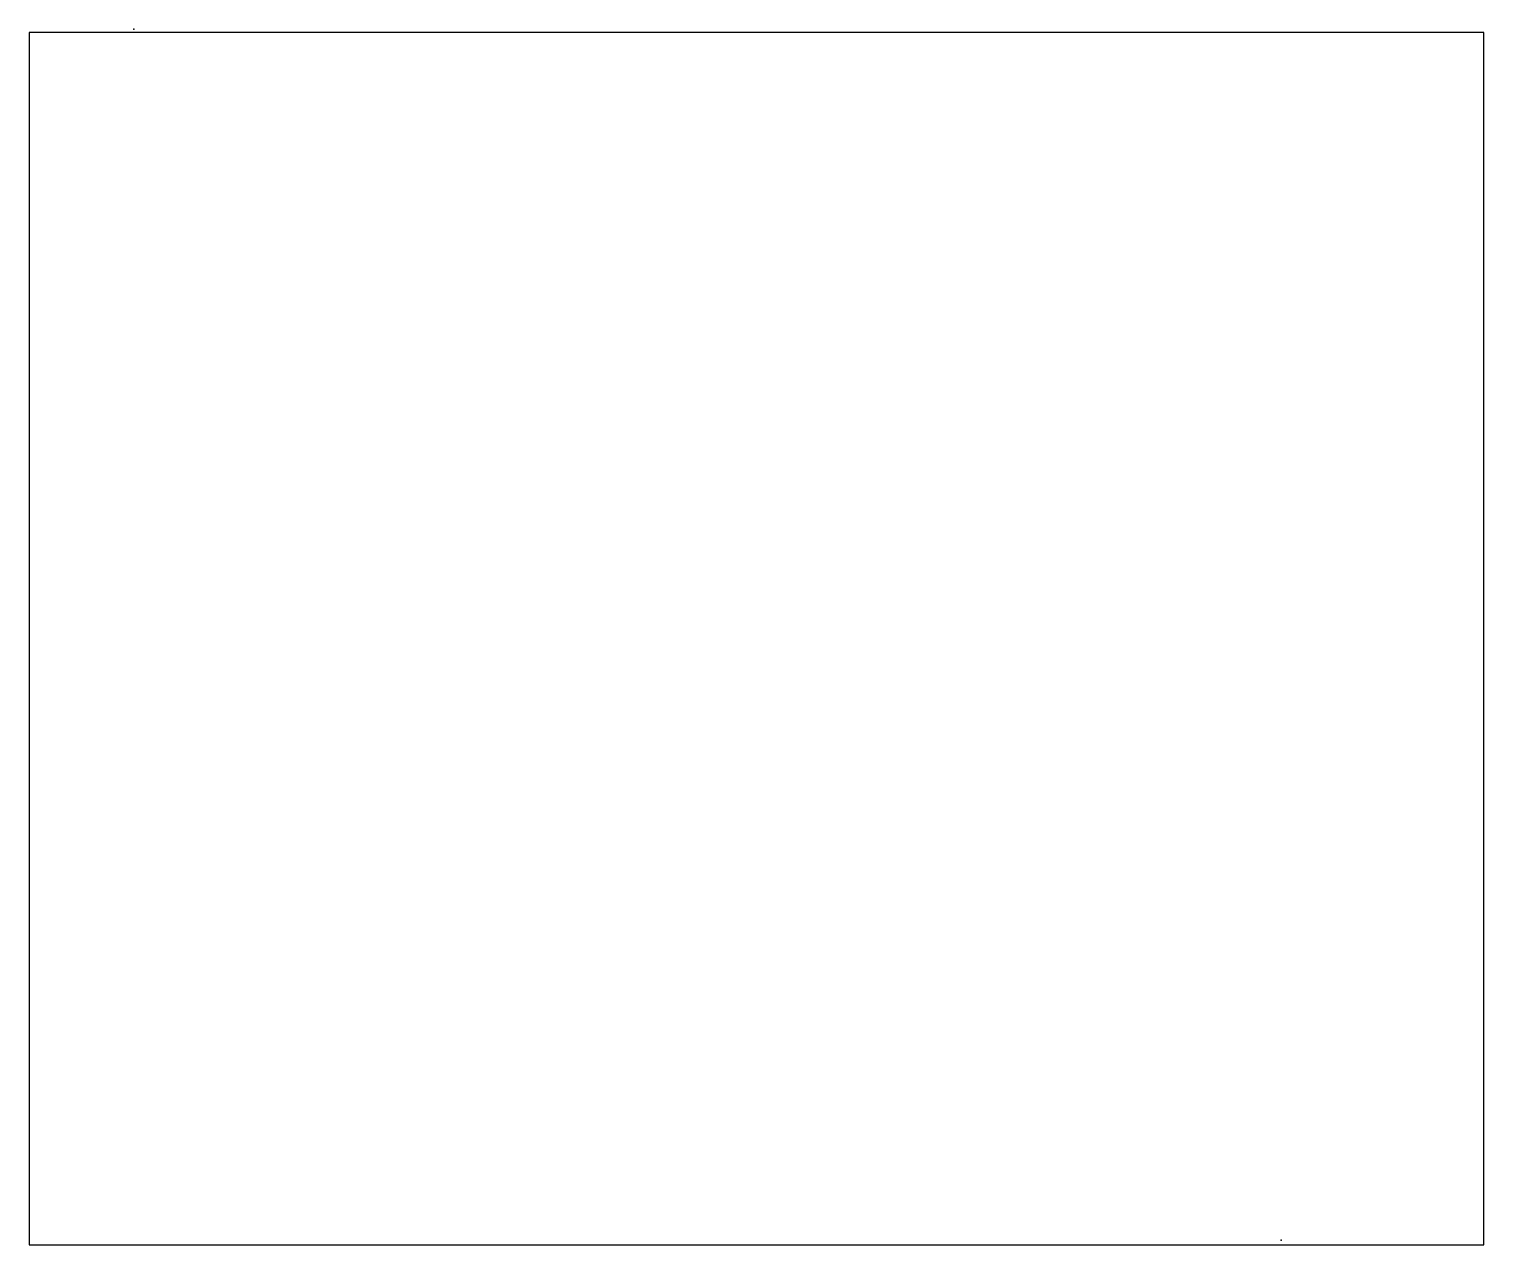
# Model space of a CAD drawing. Header units: millimetres. Extents: x 0 to 60, y 0 to 50.1.
import ezdxf

# ---------------------------------------------------------------- set-up
doc = ezdxf.new("R2010")
doc.units = ezdxf.units.MM
doc.layers.get('0').update_dxf_attribs({"color": 250, "linetype": 'CONTINUOUS'})

msp = doc.modelspace()

# ---------------------------------------------------------------- linework, layer by layer
msp.add_lwpolyline([(0, 0), (60, 0), (60, 50), (0, 50)], close=True)
for p in [(4.315, 50.136), (51.635, 0.189)]:
    msp.add_point(p)

doc.saveas('drawing.dxf')
